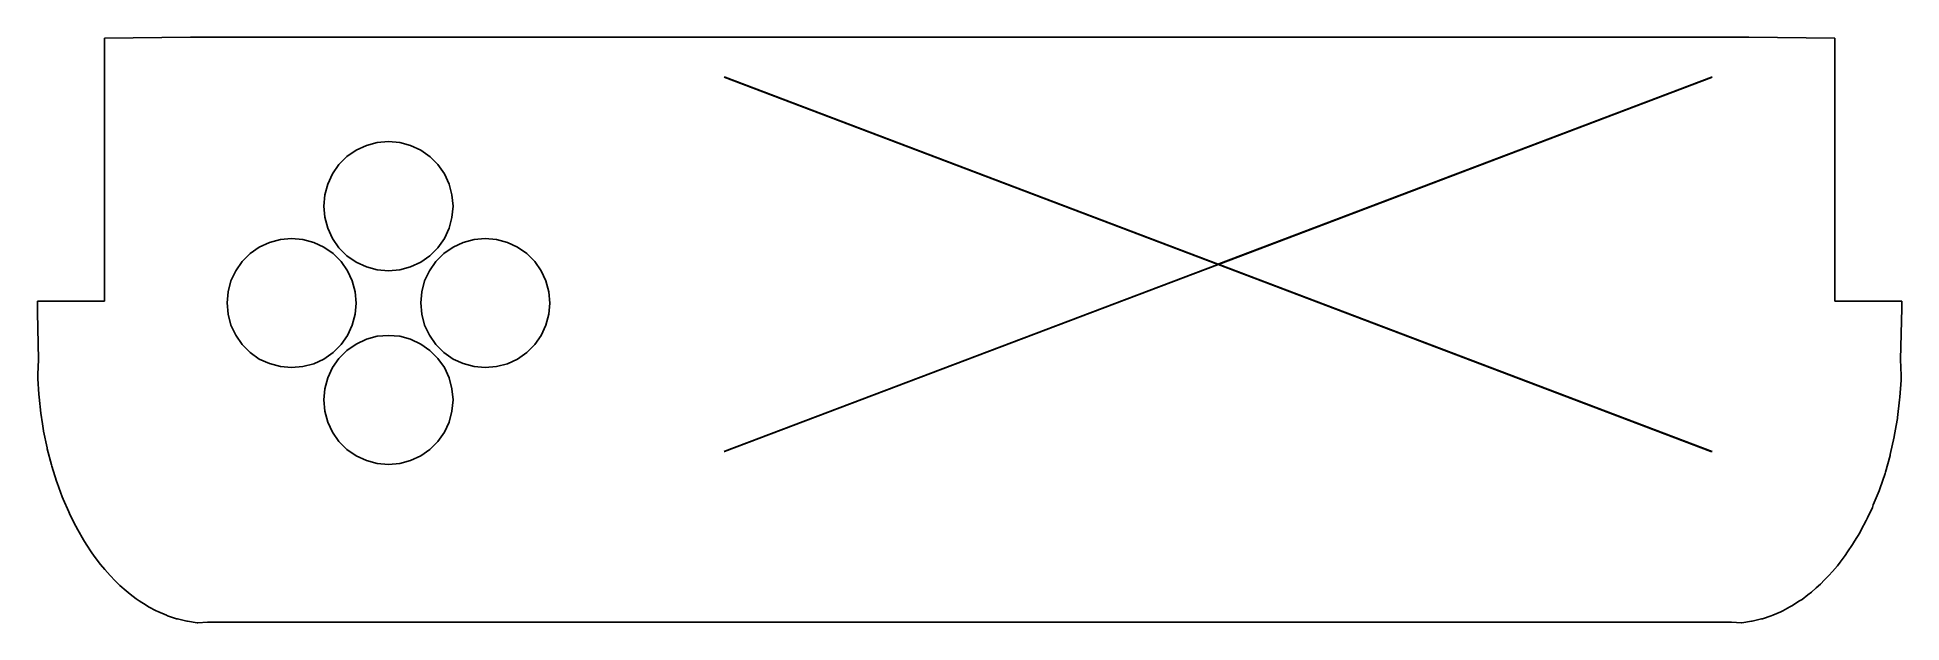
# Model space of a CAD drawing. Extents: x 238 to 382, y 29 to 74.
import ezdxf

# ---------------------------------------------------------------- set-up
doc = ezdxf.new("R2010")
doc.units = 0
doc.header["$MEASUREMENT"] = 0
doc.layers.add('Sketch24', color=7, linetype='Continuous')

msp = doc.modelspace()

# ---------------------------------------------------------------- linework, layer by layer
at = {"layer": 'Sketch24'}
for p, q in [((249.67, 74.48, 4.09), (243.01, 74.4, 4.09)), ((243.01, 74.4, 4.09), (243.01, 74.34, 4.09)), ((243.01, 74.34, 4.09), (243.01, 74.33, 4.09)), ((243.01, 74.33, 4.09), (243.01, 54.5, 4.09)), ((250.45, 74.48, 4.09), (249.67, 74.48, 4.09)), ((250.74, 74.48, 4.09), (250.45, 74.48, 4.09)), ((257.89, 74.48, 4.09), (250.74, 74.48, 4.09)), ((258.19, 74.48, 4.09), (257.89, 74.48, 4.09)), ((265.34, 74.48, 4.09), (258.19, 74.48, 4.09)), ((265.63, 74.48, 4.09), (265.34, 74.48, 4.09)), ((272.78, 74.48, 4.09), (265.63, 74.48, 4.09)), ((273.08, 74.48, 4.09), (272.78, 74.48, 4.09)), ((280.23, 74.48, 4.09), (273.08, 74.48, 4.09)), ((280.52, 74.48, 4.09), (280.23, 74.48, 4.09)), ((287.67, 74.48, 4.09), (280.52, 74.48, 4.09)), ((287.97, 74.48, 4.09), (287.67, 74.48, 4.09)), ((295.12, 74.48, 4.09), (287.97, 74.48, 4.09)), ((295.41, 74.48, 4.09), (295.12, 74.48, 4.09)), ((302.56, 74.48, 4.09), (295.41, 74.48, 4.09)), ((302.85, 74.48, 4.09), (302.56, 74.48, 4.09)), ((310.01, 74.48, 4.09), (302.85, 74.48, 4.09)), ((310.3, 74.48, 4.09), (310.01, 74.48, 4.09)), ((317.45, 74.48, 4.09), (310.3, 74.48, 4.09)), ((317.74, 74.48, 4.09), (317.45, 74.48, 4.09)), ((324.89, 74.48, 4.09), (317.74, 74.48, 4.09)), ((325.19, 74.48, 4.09), (324.89, 74.48, 4.09)), ((332.34, 74.48, 4.09), (325.19, 74.48, 4.09)), ((332.63, 74.48, 4.09), (332.34, 74.48, 4.09)), ((339.78, 74.48, 4.09), (332.63, 74.48, 4.09)), ((340.08, 74.48, 4.09), (339.78, 74.48, 4.09)), ((347.23, 74.48, 4.09), (340.08, 74.48, 4.09)), ((347.52, 74.48, 4.09), (347.23, 74.48, 4.09)), ((354.67, 74.48, 4.09), (347.52, 74.48, 4.09)), ((354.97, 74.48, 4.09), (354.67, 74.48, 4.09)), ((362.12, 74.48, 4.09), (354.97, 74.48, 4.09)), ((362.41, 74.48, 4.09), (362.12, 74.48, 4.09)), ((369.56, 74.48, 4.09), (362.41, 74.48, 4.09)), ((370.34, 74.48, 4.09), (369.56, 74.48, 4.09)), ((377.01, 74.4, 4.09), (370.34, 74.48, 4.09)), ((377.01, 74.34, 4.09), (377.01, 74.4, 4.09)), ((377.01, 74.33, 4.09), (377.01, 74.34, 4.09)), ((377.01, 74.31, 4.09), (377.01, 74.33, 4.09)), ((377.01, 54.35, 4.09), (377.01, 74.31, 4.09)), ((291, 71.4, 4.09), (291, 71.39, 4.09)), ((291.03, 71.4, 4.09), (291, 71.4, 4.09)), ((291, 71.39, 4.09), (329.17, 56.92, 4.09)), ((291.08, 71.39, 4.09), (291.03, 71.4, 4.09)), ((329.25, 56.91, 4.09), (291.08, 71.39, 4.09)), ((329.28, 56.9, 4.09), (367.45, 71.37, 4.09)), ((367.47, 71.4, 4.09), (329.3, 56.93, 4.09)), ((367.45, 71.37, 4.09), (367.5, 71.39, 4.09)), ((367.5, 71.4, 4.09), (367.47, 71.4, 4.09)), ((367.5, 71.39, 4.09), (367.5, 71.4, 4.09)), ((261.79, 65.24, 4.09), (261.17, 64.62, 4.09)), ((262.5, 65.73, 4.09), (261.79, 65.24, 4.09)), ((263.29, 66.1, 4.09), (262.5, 65.73, 4.09)), ((264.13, 66.33, 4.09), (263.29, 66.1, 4.09)), ((265, 66.4, 4.09), (264.13, 66.33, 4.09)), ((265.87, 66.33, 4.09), (265, 66.4, 4.09)), ((266.71, 66.1, 4.09), (265.87, 66.33, 4.09)), ((267.5, 65.73, 4.09), (266.71, 66.1, 4.09)), ((268.22, 65.23, 4.09), (267.5, 65.73, 4.09)), ((268.83, 64.62, 4.09), (268.22, 65.23, 4.09)), ((260.67, 63.91, 4.09), (260.3, 63.12, 4.09)), ((261.17, 64.62, 4.09), (260.67, 63.91, 4.09)), ((269.33, 63.9, 4.09), (268.83, 64.62, 4.09)), ((269.7, 63.11, 4.09), (269.33, 63.9, 4.09)), ((260.08, 62.27, 4.09), (260, 61.41, 4.09)), ((260.3, 63.12, 4.09), (260.08, 62.27, 4.09)), ((269.92, 62.27, 4.09), (269.7, 63.11, 4.09)), ((270, 61.4, 4.09), (269.92, 62.27, 4.09)), ((260, 61.41, 4.09), (260.08, 60.54, 4.09)), ((269.92, 60.53, 4.09), (270, 61.4, 4.09)), ((260.08, 60.54, 4.09), (260.3, 59.7, 4.09)), ((260.3, 59.7, 4.09), (260.67, 58.91, 4.09)), ((269.33, 58.9, 4.09), (269.7, 59.69, 4.09)), ((269.7, 59.69, 4.09), (269.92, 60.53, 4.09)), ((255, 58.23, 4.09), (254.29, 57.74, 4.09)), ((255.79, 58.6, 4.09), (255, 58.23, 4.09)), ((256.63, 58.83, 4.09), (255.79, 58.6, 4.09)), ((257.5, 58.9, 4.09), (256.63, 58.83, 4.09)), ((258.37, 58.83, 4.09), (257.5, 58.9, 4.09)), ((259.21, 58.6, 4.09), (258.37, 58.83, 4.09)), ((260, 58.23, 4.09), (259.21, 58.6, 4.09)), ((260.72, 57.73, 4.09), (260, 58.23, 4.09)), ((260.67, 58.91, 4.09), (261.17, 58.19, 4.09)), ((261.17, 58.19, 4.09), (261.78, 57.57, 4.09)), ((268.21, 57.57, 4.09), (268.83, 58.19, 4.09)), ((268.83, 58.19, 4.09), (269.33, 58.9, 4.09)), ((270, 58.23, 4.09), (269.29, 57.74, 4.09)), ((270.79, 58.6, 4.09), (270, 58.23, 4.09)), ((271.63, 58.83, 4.09), (270.79, 58.6, 4.09)), ((272.5, 58.9, 4.09), (271.63, 58.83, 4.09)), ((273.37, 58.83, 4.09), (272.5, 58.9, 4.09)), ((274.21, 58.6, 4.09), (273.37, 58.83, 4.09)), ((275, 58.23, 4.09), (274.21, 58.6, 4.09)), ((275.72, 57.73, 4.09), (275, 58.23, 4.09)), ((253.17, 56.41, 4.09), (252.8, 55.62, 4.09)), ((253.67, 57.12, 4.09), (253.17, 56.41, 4.09)), ((254.29, 57.74, 4.09), (253.67, 57.12, 4.09)), ((261.33, 57.12, 4.09), (260.72, 57.73, 4.09)), ((261.83, 56.4, 4.09), (261.33, 57.12, 4.09)), ((261.78, 57.57, 4.09), (262.5, 57.07, 4.09)), ((262.2, 55.61, 4.09), (261.83, 56.4, 4.09)), ((262.5, 57.07, 4.09), (263.29, 56.71, 4.09)), ((263.29, 56.71, 4.09), (264.13, 56.48, 4.09)), ((264.13, 56.48, 4.09), (265, 56.4, 4.09)), ((265, 56.4, 4.09), (265.87, 56.48, 4.09)), ((265.87, 56.48, 4.09), (266.71, 56.7, 4.09)), ((266.71, 56.7, 4.09), (267.5, 57.07, 4.09)), ((267.5, 57.07, 4.09), (268.21, 57.57, 4.09)), ((268.17, 56.41, 4.09), (267.8, 55.62, 4.09)), ((268.67, 57.12, 4.09), (268.17, 56.41, 4.09)), ((269.29, 57.74, 4.09), (268.67, 57.12, 4.09)), ((276.33, 57.12, 4.09), (275.72, 57.73, 4.09)), ((276.83, 56.4, 4.09), (276.33, 57.12, 4.09)), ((277.2, 55.61, 4.09), (276.83, 56.4, 4.09)), ((291.03, 42.4, 4.09), (329.2, 56.87, 4.09)), ((329.22, 56.9, 4.09), (291.05, 42.43, 4.09)), ((329.17, 56.92, 4.09), (329.22, 56.9, 4.09)), ((329.2, 56.87, 4.09), (329.25, 56.89, 4.09)), ((329.3, 56.93, 4.09), (329.25, 56.91, 4.09)), ((329.25, 56.89, 4.09), (367.42, 42.42, 4.09)), ((329.33, 56.89, 4.09), (329.28, 56.9, 4.09)), ((367.5, 42.41, 4.09), (329.33, 56.89, 4.09)), ((252.8, 55.62, 4.09), (252.58, 54.77, 4.09)), ((262.42, 54.77, 4.09), (262.2, 55.61, 4.09)), ((267.8, 55.62, 4.09), (267.58, 54.77, 4.09)), ((277.42, 54.77, 4.09), (277.2, 55.61, 4.09)), ((237.82, 54.04, 4.09), (237.81, 54.04, 4.09)), ((237.81, 54.04, 4.09), (237.82, 53.18, 4.09)), ((237.88, 54.04, 4.09), (237.82, 54.04, 4.09)), ((239.8, 54.04, 4.09), (237.88, 54.04, 4.09)), ((243.01, 54.04, 4.09), (239.8, 54.04, 4.09)), ((243.01, 54.5, 4.09), (243.01, 54.35, 4.09)), ((243.01, 54.35, 4.09), (243.01, 54.17, 4.09)), ((243.01, 54.17, 4.09), (243.01, 54.16, 4.09)), ((243.01, 54.16, 4.09), (243.01, 54.04, 4.09)), ((252.58, 54.77, 4.09), (252.5, 53.91, 4.09)), ((252.5, 53.91, 4.09), (252.58, 53.04, 4.09)), ((262.5, 53.9, 4.09), (262.42, 54.77, 4.09)), ((262.42, 53.03, 4.09), (262.5, 53.9, 4.09)), ((267.58, 54.77, 4.09), (267.5, 53.91, 4.09)), ((267.5, 53.91, 4.09), (267.58, 53.04, 4.09)), ((277.5, 53.9, 4.09), (277.42, 54.77, 4.09)), ((277.42, 53.03, 4.09), (277.5, 53.9, 4.09)), ((377.01, 54.17, 4.09), (377.01, 54.35, 4.09)), ((377.01, 54.08, 4.09), (377.01, 54.17, 4.09)), ((377.01, 54.04, 4.09), (377.01, 54.08, 4.09)), ((381.99, 54.04, 4.09), (377.01, 54.04, 4.09)), ((382, 54.04, 4.09), (381.99, 54.04, 4.09)), ((382.08, 54.04, 4.09), (382, 54.04, 4.09)), ((382.12, 54.04, 4.09), (382.08, 54.04, 4.09)), ((382.11, 49.54, 4.09), (382.19, 53.51, 4.09)), ((382.19, 54.04, 4.09), (382.12, 54.04, 4.09)), ((382.19, 53.51, 4.09), (382.19, 54.04, 4.09)), ((237.82, 53.18, 4.09), (237.89, 49.54, 4.09)), ((252.58, 53.04, 4.09), (252.8, 52.2, 4.09)), ((252.8, 52.2, 4.09), (253.17, 51.41, 4.09)), ((261.83, 51.4, 4.09), (262.2, 52.19, 4.09)), ((262.2, 52.19, 4.09), (262.42, 53.03, 4.09)), ((267.58, 53.04, 4.09), (267.8, 52.2, 4.09)), ((267.8, 52.2, 4.09), (268.17, 51.41, 4.09)), ((276.83, 51.4, 4.09), (277.2, 52.19, 4.09)), ((277.2, 52.19, 4.09), (277.42, 53.03, 4.09)), ((253.17, 51.41, 4.09), (253.67, 50.69, 4.09)), ((253.67, 50.69, 4.09), (254.28, 50.07, 4.09)), ((260.71, 50.07, 4.09), (261.33, 50.69, 4.09)), ((261.33, 50.69, 4.09), (261.83, 51.4, 4.09)), ((261.79, 50.23, 4.09), (262.5, 50.73, 4.09)), ((262.5, 50.73, 4.09), (263.29, 51.1, 4.09)), ((263.29, 51.1, 4.09), (264.13, 51.33, 4.09)), ((264.13, 51.33, 4.09), (265, 51.4, 4.09)), ((265, 51.4, 4.09), (265.87, 51.33, 4.09)), ((265.87, 51.33, 4.09), (266.71, 51.1, 4.09)), ((266.71, 51.1, 4.09), (267.5, 50.73, 4.09)), ((267.5, 50.73, 4.09), (268.21, 50.23, 4.09)), ((268.17, 51.41, 4.09), (268.67, 50.69, 4.09)), ((268.67, 50.69, 4.09), (269.28, 50.07, 4.09)), ((275.71, 50.07, 4.09), (276.33, 50.69, 4.09)), ((276.33, 50.69, 4.09), (276.83, 51.4, 4.09)), ((237.89, 49.54, 4.09), (237.84, 48.38, 4.09)), ((254.28, 50.07, 4.09), (255, 49.57, 4.09)), ((255, 49.57, 4.09), (255.79, 49.21, 4.09)), ((255.79, 49.21, 4.09), (256.63, 48.98, 4.09)), ((258.37, 48.98, 4.09), (259.21, 49.2, 4.09)), ((259.21, 49.2, 4.09), (260, 49.57, 4.09)), ((260, 49.57, 4.09), (260.71, 50.07, 4.09)), ((260.67, 48.9, 4.09), (261.17, 49.62, 4.09)), ((261.17, 49.62, 4.09), (261.79, 50.23, 4.09)), ((268.21, 50.23, 4.09), (268.83, 49.62, 4.09)), ((268.83, 49.62, 4.09), (269.33, 48.9, 4.09)), ((269.28, 50.07, 4.09), (270, 49.57, 4.09)), ((270, 49.57, 4.09), (270.79, 49.21, 4.09)), ((270.79, 49.21, 4.09), (271.63, 48.98, 4.09)), ((273.37, 48.98, 4.09), (274.21, 49.2, 4.09)), ((274.21, 49.2, 4.09), (275, 49.57, 4.09)), ((275, 49.57, 4.09), (275.71, 50.07, 4.09)), ((382.15, 48.28, 4.09), (382.11, 49.54, 4.09)), ((237.84, 48.38, 4.09), (237.86, 48.04, 4.09)), ((237.86, 48.04, 4.09), (237.93, 46.84, 4.09)), ((256.63, 48.98, 4.09), (257.5, 48.9, 4.09)), ((257.5, 48.9, 4.09), (258.37, 48.98, 4.09)), ((260.08, 47.27, 4.09), (260.3, 48.11, 4.09)), ((260.3, 48.11, 4.09), (260.67, 48.9, 4.09)), ((269.33, 48.9, 4.09), (269.7, 48.11, 4.09)), ((269.7, 48.11, 4.09), (269.92, 47.27, 4.09)), ((271.63, 48.98, 4.09), (272.5, 48.9, 4.09)), ((272.5, 48.9, 4.09), (273.37, 48.98, 4.09)), ((382.05, 46.62, 4.09), (382.14, 47.94, 4.09)), ((382.14, 47.94, 4.09), (382.15, 48.28, 4.09)), ((237.93, 46.84, 4.09), (237.95, 46.62, 4.09)), ((237.95, 46.62, 4.09), (238.08, 45.38, 4.09)), ((260, 46.4, 4.09), (260.08, 47.27, 4.09)), ((260.08, 45.54, 4.09), (260, 46.4, 4.09)), ((269.92, 47.27, 4.09), (270, 46.4, 4.09)), ((270, 46.4, 4.09), (269.92, 45.54, 4.09)), ((381.87, 45.03, 4.09), (382.03, 46.41, 4.09)), ((382.03, 46.41, 4.09), (382.05, 46.62, 4.09)), ((238.08, 45.38, 4.09), (238.21, 44.56, 4.09)), ((260.3, 44.69, 4.09), (260.08, 45.54, 4.09)), ((269.92, 45.54, 4.09), (269.7, 44.69, 4.09)), ((381.77, 44.42, 4.09), (381.86, 44.97, 4.09)), ((381.86, 44.97, 4.09), (381.87, 45.03, 4.09)), ((238.21, 44.56, 4.09), (238.29, 44.01, 4.09)), ((238.29, 44.01, 4.09), (238.3, 43.99, 4.09)), ((238.3, 43.99, 4.09), (238.57, 42.68, 4.09)), ((260.67, 43.9, 4.09), (260.3, 44.69, 4.09)), ((261.17, 43.19, 4.09), (260.67, 43.9, 4.09)), ((269.33, 43.9, 4.09), (268.83, 43.19, 4.09)), ((269.7, 44.69, 4.09), (269.33, 43.9, 4.09)), ((381.31, 42.17, 4.09), (381.62, 43.54, 4.09)), ((381.62, 43.56, 4.09), (381.77, 44.42, 4.09)), ((381.62, 43.54, 4.09), (381.62, 43.56, 4.09)), ((238.57, 42.68, 4.09), (238.58, 42.62, 4.09)), ((238.58, 42.62, 4.09), (238.9, 41.37, 4.09)), ((261.79, 42.57, 4.09), (261.17, 43.19, 4.09)), ((262.5, 42.07, 4.09), (261.79, 42.57, 4.09)), ((263.29, 41.7, 4.09), (262.5, 42.07, 4.09)), ((267.5, 42.07, 4.09), (266.71, 41.7, 4.09)), ((268.21, 42.57, 4.09), (267.5, 42.07, 4.09)), ((268.83, 43.19, 4.09), (268.21, 42.57, 4.09)), ((291.05, 42.43, 4.09), (291, 42.41, 4.09)), ((291, 42.41, 4.09), (291, 42.4, 4.09)), ((291, 42.4, 4.09), (291.03, 42.4, 4.09)), ((367.42, 42.42, 4.09), (367.47, 42.4, 4.09)), ((367.47, 42.4, 4.09), (367.5, 42.4, 4.09)), ((367.5, 42.4, 4.09), (367.5, 42.41, 4.09)), ((380.93, 40.82, 4.09), (381.29, 42.11, 4.09)), ((381.29, 42.11, 4.09), (381.31, 42.17, 4.09)), ((238.9, 41.37, 4.09), (238.94, 41.28, 4.09)), ((238.94, 41.28, 4.09), (239.3, 40.11, 4.09)), ((264.13, 41.48, 4.09), (263.29, 41.7, 4.09)), ((265, 41.4, 4.09), (264.13, 41.48, 4.09)), ((265.87, 41.48, 4.09), (265, 41.4, 4.09)), ((266.71, 41.7, 4.09), (265.87, 41.48, 4.09)), ((380.49, 39.51, 4.09), (380.9, 40.71, 4.09)), ((380.9, 40.71, 4.09), (380.93, 40.82, 4.09)), ((239.3, 40.11, 4.09), (239.35, 39.97, 4.09)), ((239.35, 39.97, 4.09), (239.74, 38.89, 4.09)), ((379.99, 38.27, 4.09), (380.44, 39.36, 4.09)), ((380.44, 39.36, 4.09), (380.49, 39.51, 4.09)), ((239.74, 38.89, 4.09), (239.82, 38.71, 4.09)), ((239.82, 38.71, 4.09), (240.24, 37.73, 4.09)), ((240.24, 37.73, 4.09), (240.35, 37.49, 4.09)), ((379.53, 37.26, 4.09), (379.92, 38.08, 4.09)), ((379.92, 38.08, 4.09), (379.99, 38.27, 4.09)), ((240.35, 37.49, 4.09), (240.79, 36.62, 4.09)), ((240.79, 36.62, 4.09), (240.94, 36.34, 4.09)), ((240.94, 36.34, 4.09), (241.39, 35.56, 4.09)), ((378.54, 35.46, 4.09), (378.94, 36.12, 4.09)), ((378.94, 36.12, 4.09), (379.05, 36.34, 4.09)), ((379.05, 36.34, 4.09), (379.45, 37.07, 4.09)), ((379.45, 37.07, 4.09), (379.53, 37.26, 4.09)), ((241.39, 35.56, 4.09), (241.59, 35.24, 4.09)), ((241.59, 35.24, 4.09), (242.03, 34.57, 4.09)), ((378, 34.63, 4.09), (378.39, 35.21, 4.09)), ((378.39, 35.21, 4.09), (378.54, 35.46, 4.09)), ((242.03, 34.57, 4.09), (242.29, 34.21, 4.09)), ((242.29, 34.21, 4.09), (242.71, 33.65, 4.09)), ((242.71, 33.65, 4.09), (243.04, 33.26, 4.09)), ((243.04, 33.26, 4.09), (243.44, 32.81, 4.09)), ((376.83, 33.12, 4.09), (377.21, 33.55, 4.09)), ((377.21, 33.55, 4.09), (377.43, 33.85, 4.09)), ((377.43, 33.85, 4.09), (377.82, 34.35, 4.09)), ((377.82, 34.35, 4.09), (378, 34.63, 4.09)), ((243.44, 32.81, 4.09), (243.84, 32.4, 4.09)), ((243.84, 32.4, 4.09), (244.2, 32.04, 4.09)), ((244.2, 32.04, 4.09), (244.68, 31.63, 4.09)), ((375.2, 31.51, 4.09), (375.57, 31.85, 4.09)), ((375.57, 31.85, 4.09), (375.89, 32.13, 4.09)), ((375.89, 32.13, 4.09), (376.22, 32.46, 4.09)), ((376.22, 32.46, 4.09), (376.56, 32.81, 4.09)), ((376.56, 32.81, 4.09), (376.83, 33.12, 4.09)), ((244.68, 31.63, 4.09), (244.99, 31.36, 4.09)), ((244.99, 31.36, 4.09), (245.47, 31.01, 4.09)), ((245.47, 31.01, 4.09), (245.69, 30.85, 4.09)), ((245.69, 30.85, 4.09), (246.23, 30.51, 4.09)), ((246.23, 30.51, 4.09), (246.41, 30.39, 4.09)), ((246.41, 30.39, 4.09), (247, 30.08, 4.09)), ((372.98, 30.07, 4.09), (373.53, 30.37, 4.09)), ((373.53, 30.37, 4.09), (373.74, 30.48, 4.09)), ((373.74, 30.48, 4.09), (374.23, 30.81, 4.09)), ((374.23, 30.81, 4.09), (374.48, 30.96, 4.09)), ((374.48, 30.96, 4.09), (374.91, 31.3, 4.09)), ((374.91, 31.3, 4.09), (375.2, 31.51, 4.09)), ((247, 30.08, 4.09), (247.14, 30.01, 4.09)), ((247.14, 30.01, 4.09), (247.8, 29.73, 4.09)), ((247.8, 29.73, 4.09), (247.9, 29.69, 4.09)), ((247.9, 29.69, 4.09), (248.6, 29.46, 4.09)), ((248.6, 29.46, 4.09), (248.67, 29.44, 4.09)), ((248.67, 29.44, 4.09), (249.4, 29.27, 4.09)), ((249.4, 29.27, 4.09), (249.44, 29.26, 4.09)), ((249.44, 29.26, 4.09), (250.2, 29.15, 4.09)), ((250.2, 29.15, 4.09), (250.22, 29.15, 4.09)), ((250.22, 29.15, 4.09), (250.23, 29.15, 4.09)), ((250.23, 29.15, 4.09), (251, 29.2, 4.09)), ((251, 29.2, 4.09), (253.43, 29.2, 4.09)), ((253.43, 29.2, 4.09), (255.85, 29.2, 4.09)), ((255.85, 29.2, 4.09), (258.28, 29.2, 4.09)), ((258.28, 29.2, 4.09), (260.71, 29.2, 4.09)), ((260.71, 29.2, 4.09), (263.14, 29.2, 4.09)), ((263.14, 29.2, 4.09), (265.56, 29.2, 4.09)), ((265.56, 29.2, 4.09), (267.99, 29.2, 4.09)), ((267.99, 29.2, 4.09), (270.42, 29.2, 4.09)), ((270.42, 29.2, 4.09), (349.58, 29.2, 4.09)), ((349.58, 29.2, 4.09), (352.01, 29.2, 4.09)), ((352.01, 29.2, 4.09), (354.44, 29.2, 4.09)), ((354.44, 29.2, 4.09), (356.86, 29.2, 4.09)), ((356.86, 29.2, 4.09), (359.29, 29.2, 4.09)), ((359.29, 29.2, 4.09), (361.72, 29.2, 4.09)), ((361.72, 29.2, 4.09), (364.15, 29.2, 4.09)), ((364.15, 29.2, 4.09), (366.57, 29.2, 4.09)), ((366.57, 29.2, 4.09), (369, 29.2, 4.09)), ((369, 29.2, 4.09), (369.79, 29.15, 4.09)), ((369.79, 29.15, 4.09), (369.81, 29.15, 4.09)), ((369.81, 29.15, 4.09), (370.56, 29.26, 4.09)), ((370.56, 29.26, 4.09), (370.61, 29.27, 4.09)), ((370.61, 29.27, 4.09), (371.33, 29.44, 4.09)), ((371.33, 29.44, 4.09), (371.41, 29.46, 4.09)), ((371.41, 29.46, 4.09), (372.08, 29.69, 4.09)), ((372.08, 29.69, 4.09), (372.2, 29.73, 4.09)), ((372.2, 29.73, 4.09), (372.82, 30, 4.09)), ((372.82, 30, 4.09), (372.98, 30.07, 4.09))]:
    msp.add_line(p, q, dxfattribs=at)

doc.saveas('drawing.dxf')
